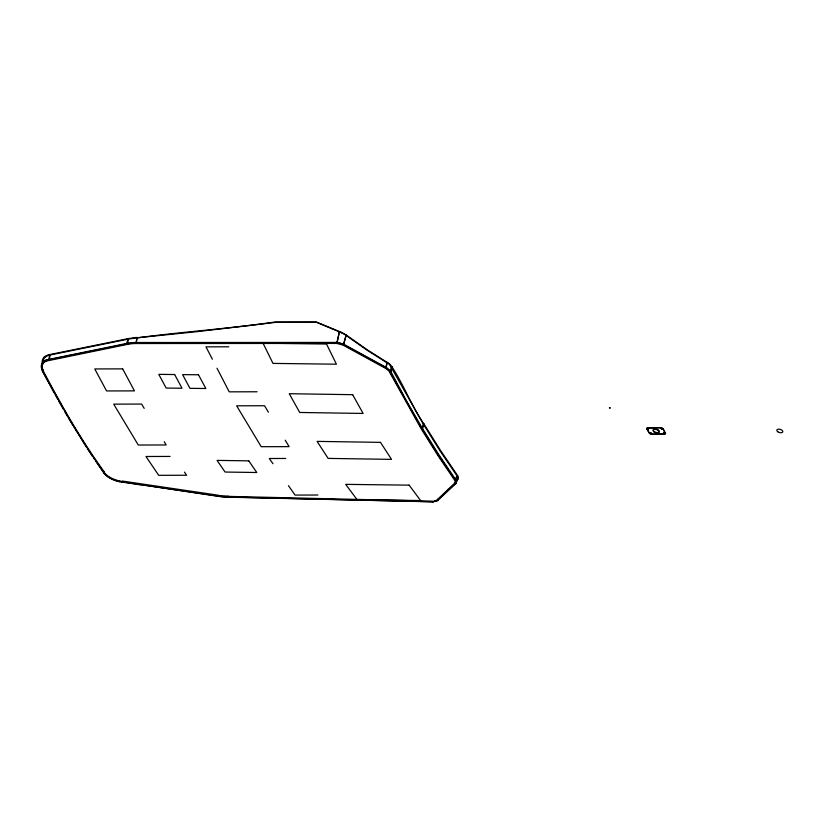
<?xml version="1.0" encoding="UTF-8"?>
<svg xmlns="http://www.w3.org/2000/svg" width="824" height="824" viewBox="0 0 824 824"><rect width="100%" height="100%" fill="white"/><g stroke="black" fill="none" stroke-linecap="round" stroke-linejoin="round"><path stroke-width="1.24" d="M457.536 477.601C456.537 475.85 458.103 475.036 458.371 477.827A9.929 4.625 27.4 0 1 457.66 479.537M103.659 471.771L103.505 472.801L105.266 474.531M42.539 369.626L42.343 371.037L70.73 421.538L88.147 449.564L104.72 473.893A18.674 8.92 15 0 0 119.501 481.515M43.27 369.955L43.126 370.635C61.316 405.501 81.679 440.83 104.349 472.039M126.927 343.248L127.947 338.664L136.187 337.449M127.452 343.649L128.472 339.066L127.947 338.664L49.636 354.588A18.427 9.641 16.2 0 0 44.671 356.648L45.392 356.998A17.541 9.249 16.5 0 1 50.161 354.989L128.472 339.066C175.873 332.165 226.682 329.157 275.103 321.978L316.22 321.947L341.692 332.453M136.3 342.918L137.093 337.366L136.022 342.928L337.098 342.774L342.022 343.835L385.962 367.741L389.134 370.254L419.756 425.266L438.255 454.992L455.281 480.062L455.682 482.277L454.972 480.66L457.65 475.922M337.047 342.774L339.437 331.557L336.789 343.433L342.99 345.071L385.725 368.431L388.938 371.006L421.548 429.386L438.038 455.734L454.93 480.598M343.536 344.566L346.193 335.028L367.762 350.149L387.28 362.478L385.993 367.349L343.639 344.174L337.964 342.434L135.95 342.506A43.724 25.843 21.5 0 0 126.875 343.351M346.193 335.028L343.299 345.184M385.694 367.607L387.28 362.478M390.164 371.737L391.4 366.999M392.183 367.02L390.947 371.758L389.906 372.417M72.224 423.495L72.646 424.731M646.933 429.119L647.046 428.758A1.761 0.927 16.8 0 1 648.024 427.728L660.776 427.697A1.761 0.927 16.8 0 1 662.98 428.717L665.329 433.167A1.761 0.927 16.8 0 1 664.35 434.197L651.599 434.227A1.761 0.927 16.8 0 1 649.394 433.208L646.933 429.119A1.761 0.927 16.8 0 1 647.911 428.089L648.024 427.728M649.394 433.208L647.046 428.758M651.599 434.227L664.463 433.836A1.761 0.927 16.8 0 0 665.442 432.806M647.911 428.089L660.776 427.697M665.329 433.167L662.98 428.717M421.785 428.665L423.32 424.164L389.762 364.795M218.648 496.264L218.896 495.636M218.69 496.182L218.7 496.151A43.724 19.343 14.5 0 0 228.856 497.068M122.436 481.062L218.741 495.296M122.539 481.535L122.312 482.122M218.793 495.564L228.639 496.161M228.701 497.171L228.99 496.522M228.794 497.026L432.507 501.764L436.875 500.055L455.59 482.277L454.982 483.801L455.734 483.739L457.629 479.517L456.877 479.074M432.497 501.795L228.372 497.191A42.796 18.777 14.4 0 1 218.473 496.388L119.511 481.412M438.378 498.881L437.637 500.549L455.96 483.461L456.414 480.773L439.048 455.013L422.568 428.686L406.531 400.928L390.7 371.346L386.889 367.813L386.013 367.319L385.488 368.215M455.136 479.846L456.857 475.901M455.126 483.111L455.373 482.545M432.404 501.94L437.606 500.518L433.568 501.754M454.941 483.843L436.761 500.765M647.932 428.614L648.57 428.779M647.819 428.974L648.457 429.129M648.539 428.913L647.932 428.779M648.385 429.294L647.798 429.098M650.383 432.703L651.022 432.868M650.28 433.063L650.919 433.218M650.95 433.022L650.383 432.847M650.898 433.352L650.321 433.259M661.476 428.583L662.115 428.738M661.363 428.933L662.094 428.871M661.971 429.242L661.404 429.139M663.928 432.672L664.577 432.827M663.825 433.022L664.556 432.961M664.432 433.331L663.814 433.177M457.073 480.001L457.629 479.517M44.352 356.905L44.403 356.864A18.849 10.856 18.2 0 0 42.189 362.148L42.446 363.683M609.451 407.653L610.203 407.89M610.12 408.096L609.41 407.89M46.855 360.953L127.164 344.442L126.906 343.381L46.484 359.903M341.816 332.844L316.571 322.359L275.453 322.39L196.678 331.701L136.702 337.84M421.589 429.386L422.527 428.789L424.103 424.185C411.887 407.077 401.309 379.37 390.298 364.599M433.362 501.764L432.621 501.775M432.703 501.167L228.547 496.398M228.794 346.791L205.969 346.853L212.365 359.223M257.109 391.771L229.216 391.843L217.011 368.225M170.053 456.434L145.961 456.496L158.713 475.324L186.605 475.252L184.473 472.121M285.763 458.463L269.283 458.505L272.971 463.727M317.889 495.028L295.064 495.08L288.441 485.676M336.841 343.433L136.012 343.526A42.796 25.42 21.7 0 0 127.133 344.411L127.123 344.391M391.452 366.783L392.245 366.804M218.71 496.13L140.43 484.646M140.173 484.831L119.387 481.618M386.961 362.756L367.452 350.427L345.874 335.306A9.764 3.275 33.8 0 0 341.847 332.927M663.969 432.868L664.463 433.187M661.497 428.758L662.012 429.098M390.339 364.63L390.37 364.672A9.929 4.408 24.7 0 0 387.352 362.406M48.904 360.346L49.636 354.588L50.161 354.989L49.183 359.697L128.101 343.649L135.208 342.938L135.991 343.474M103.979 473.038L95.46 460.76M93.483 457.804L94.472 459.287M92.494 456.331L87.571 448.843M86.592 447.329L68.258 417.624M268.408 412.196L264.525 405.738L236.632 405.81L261.208 446.701L289.1 446.639L285.217 440.181M144.19 408.374L141.604 404.069L113.712 404.141L138.288 445.032L166.18 444.97L164.244 441.736M67.31 416.017L64.478 411.145M63.53 409.518L58.844 401.278M57.907 399.619L55.126 394.603M54.199 392.924L44.136 374.127M43.229 372.386L41.561 368.802M42.848 371.253L42.148 369.523M651.712 433.867A1.761 0.927 16.8 0 1 649.508 432.847M660.663 428.058A1.761 0.927 16.8 0 1 662.877 429.077M43.27 370.635A17.798 10.29 20.8 0 1 49.028 359.522M122.343 481.494A17.798 8.384 14.6 0 1 104.205 472.317M387.043 362.684A9.074 4.058 25.7 0 1 389.824 364.713M457.485 477.59A9.074 4.099 27.7 0 1 457.248 478.651M43.075 361.334A17.984 10.475 18.6 0 1 45.145 357.225M119.367 481.731A17.819 8.384 14.7 0 1 105.163 474.542M42.251 369.533A17.819 10.279 20.7 0 1 46.731 360.85M341.713 332.536A10.558 3.615 32.1 0 1 346.101 335.038M41.664 368.812A18.674 10.671 20.2 0 1 46.36 359.8M122.663 368.874L94.77 368.946L106.564 390.947L134.456 390.875L122.663 368.874M198.471 374.776L182.588 374.632L189.963 388.341L205.845 388.495L198.471 374.776M174.657 374.539L158.785 374.353L166.16 388.063L182.022 388.248L174.657 374.539M326.5 343.969L263.041 343.175L272.971 363.405L336.419 364.198L326.5 343.969M409.126 485.151L345.668 484.358L357.153 499.746L420.601 500.539L409.126 485.151M352.651 394.686L289.255 393.718L299.72 412.474L363.116 413.442L352.651 394.686M380.492 442.364L317.106 441.386L328.127 458.401L391.524 459.37L380.492 442.364M248.766 460.853L217.062 460.389L225.086 472.049L256.789 472.502L248.766 460.853M424.103 424.185L423.32 424.164L439.913 450.687L456.939 475.716L457.722 475.747L440.706 450.707L424.103 424.185M654.132 431.961A3.08 1.617 16.8 0 0 659.056 432.116A3.08 1.617 16.8 0 0 655.214 429.356A3.08 1.617 16.8 0 0 654.132 431.961M654.235 431.601A3.08 1.617 16.8 0 0 659.169 431.755A3.08 1.617 16.8 0 0 655.327 428.995A3.08 1.617 16.8 0 0 654.235 431.601M777.825 431.766A3.08 1.617 16.8 0 0 782.738 431.9A3.08 1.617 16.8 0 0 778.865 429.149A3.08 1.617 16.8 0 0 777.825 431.766"/></g></svg>
